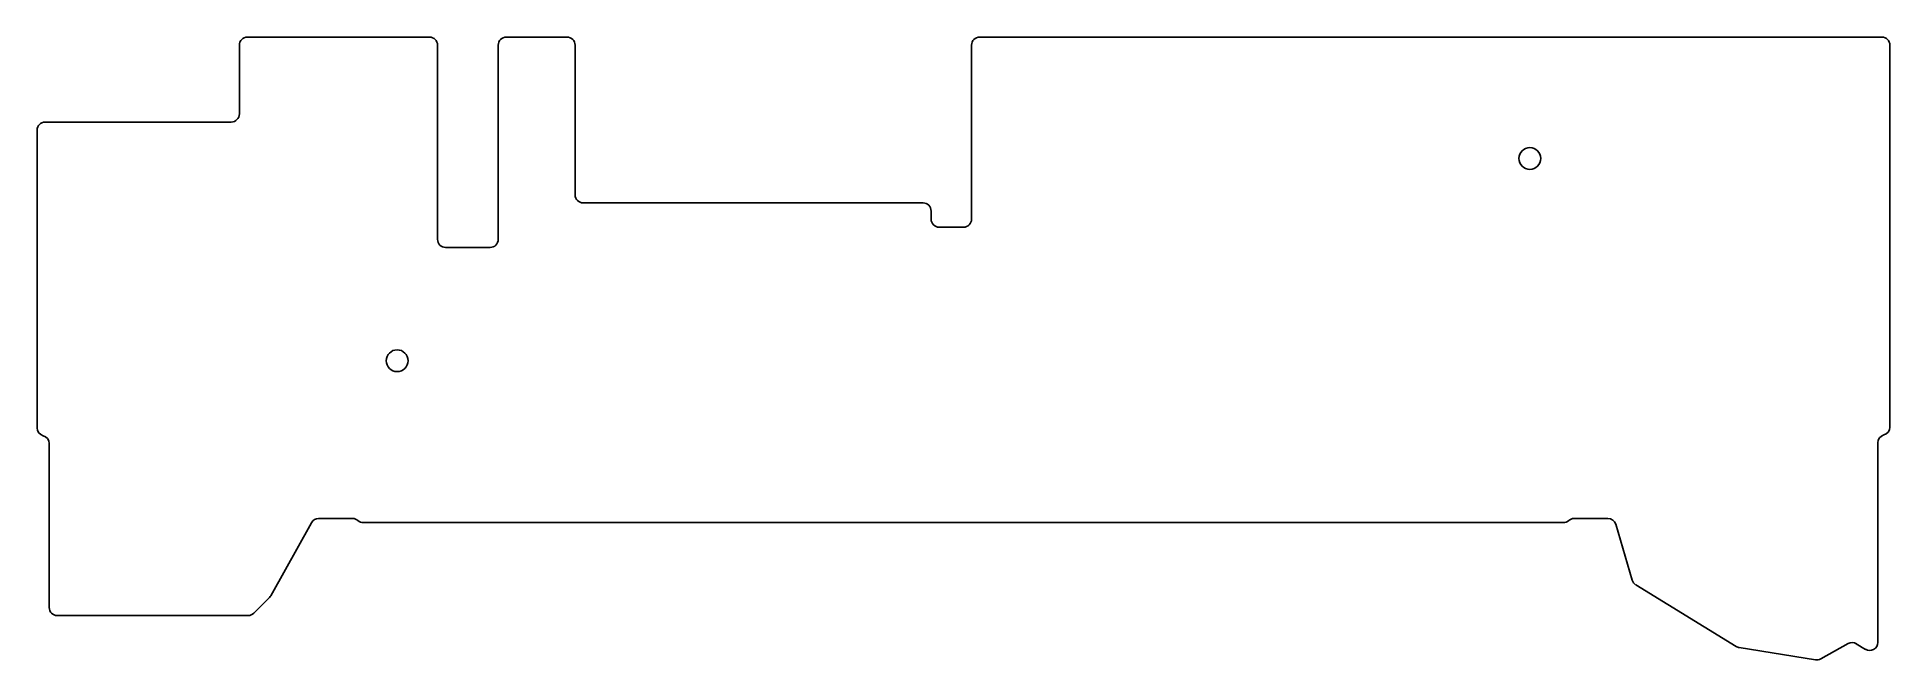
# Model space of a CAD drawing. Header units: millimetres. Extents: x 3 to 461, y -6 to 148.
import ezdxf

# ---------------------------------------------------------------- set-up
doc = ezdxf.new("R2010")
doc.units = ezdxf.units.MM
doc.layers.add('Part__Feature', color=7, linetype='CONTINUOUS')

msp = doc.modelspace()

# ---------------------------------------------------------------- linework, layer by layer
at = {"layer": 'Part__Feature'}
for p, q in [((99.55, 148.32, -458.52), (54.55, 148.32, -458.52)), ((99.55, 148.32, -455.52), (54.55, 148.32, -455.52)), ((99.55, 148.32, -458.52), (54.55, 148.32, -458.52)), ((54.55, 148.32, -458.52), (54.55, 148.32, -455.52)), ((99.55, 148.32, -455.52), (54.55, 148.32, -455.52)), ((54.55, 148.32, -458.52), (54.55, 148.32, -455.52)), ((99.55, 148.32, -458.52), (99.55, 148.32, -455.52)), ((99.55, 148.32, -458.52), (99.55, 148.32, -455.52)), ((133.55, 148.32, -458.52), (118.55, 148.32, -458.52)), ((118.55, 148.32, -455.52), (118.55, 148.32, -458.52)), ((118.55, 148.32, -455.52), (118.55, 148.32, -458.52)), ((133.55, 148.32, -455.52), (118.55, 148.32, -455.52)), ((133.55, 148.32, -458.52), (118.55, 148.32, -458.52)), ((133.55, 148.32, -455.52), (118.55, 148.32, -455.52)), ((133.55, 148.32, -455.52), (133.55, 148.32, -458.52)), ((133.55, 148.32, -455.52), (133.55, 148.32, -458.52)), ((235.55, 148.32, -458.52), (458.55, 148.32, -458.52)), ((458.55, 148.32, -455.52), (235.55, 148.32, -455.52)), ((235.55, 148.32, -458.52), (235.55, 148.32, -455.52)), ((235.55, 148.32, -458.52), (458.55, 148.32, -458.52)), ((235.55, 148.32, -458.52), (235.55, 148.32, -455.52)), ((458.55, 148.32, -455.52), (235.55, 148.32, -455.52)), ((458.55, 148.32, -455.52), (458.55, 148.32, -458.52)), ((458.55, 148.32, -455.52), (458.55, 148.32, -458.52)), ((52.55, 129.32, -458.52), (52.55, 146.32, -458.52)), ((52.55, 146.32, -455.52), (52.55, 129.32, -455.52)), ((52.55, 146.32, -455.52), (52.55, 129.32, -455.52)), ((52.55, 146.32, -458.52), (52.55, 146.32, -455.52)), ((52.55, 129.32, -458.52), (52.55, 146.32, -458.52)), ((52.55, 146.32, -458.52), (52.55, 146.32, -455.52)), ((101.55, 98.32, -458.52), (101.55, 146.32, -458.52)), ((101.55, 146.32, -455.52), (101.55, 146.32, -458.52)), ((101.55, 146.32, -455.52), (101.55, 146.32, -458.52)), ((101.55, 146.32, -455.52), (101.55, 98.32, -455.52)), ((101.55, 98.32, -458.52), (101.55, 146.32, -458.52)), ((101.55, 146.32, -455.52), (101.55, 98.32, -455.52)), ((116.55, 98.32, -458.52), (116.55, 146.32, -458.52)), ((116.55, 146.32, -458.52), (116.55, 146.32, -455.52)), ((116.55, 146.32, -458.52), (116.55, 146.32, -455.52)), ((116.55, 98.32, -458.52), (116.55, 146.32, -458.52)), ((116.55, 146.32, -455.52), (116.55, 98.32, -455.52)), ((116.55, 146.32, -455.52), (116.55, 98.32, -455.52)), ((135.55, 109.32, -458.52), (135.55, 146.32, -458.52)), ((135.55, 109.32, -455.52), (135.55, 146.32, -455.52)), ((135.55, 146.32, -458.52), (135.55, 146.32, -455.52)), ((135.55, 109.32, -458.52), (135.55, 146.32, -458.52)), ((135.55, 146.32, -458.52), (135.55, 146.32, -455.52)), ((135.55, 109.32, -455.52), (135.55, 146.32, -455.52)), ((233.55, 146.32, -458.52), (233.55, 103.32, -458.52)), ((233.55, 146.32, -455.52), (233.55, 103.32, -455.52)), ((233.55, 146.32, -455.52), (233.55, 146.32, -458.52)), ((233.55, 146.32, -458.52), (233.55, 103.32, -458.52)), ((233.55, 146.32, -455.52), (233.55, 103.32, -455.52)), ((233.55, 146.32, -455.52), (233.55, 146.32, -458.52)), ((460.55, 146.32, -458.52), (460.55, 51.91, -458.52)), ((460.55, 51.91, -455.52), (460.55, 146.32, -455.52)), ((460.55, 146.32, -458.52), (460.55, 51.91, -458.52)), ((460.55, 146.32, -458.52), (460.55, 146.32, -455.52)), ((460.55, 51.91, -455.52), (460.55, 146.32, -455.52)), ((460.55, 146.32, -458.52), (460.55, 146.32, -455.52)), ((52.55, 129.32, -455.52), (52.55, 129.32, -458.52)), ((52.55, 129.32, -455.52), (52.55, 129.32, -458.52)), ((2.55, 125.32, -458.52), (2.55, 51.72, -458.52)), ((2.55, 125.32, -455.52), (2.55, 51.72, -455.52)), ((2.55, 125.32, -458.52), (2.55, 125.32, -455.52)), ((2.55, 125.32, -458.52), (2.55, 51.72, -458.52)), ((2.55, 125.32, -455.52), (2.55, 51.72, -455.52)), ((2.55, 125.32, -458.52), (2.55, 125.32, -455.52)), ((4.55, 127.32, -458.52), (50.55, 127.32, -458.52)), ((50.55, 127.32, -455.52), (4.55, 127.32, -455.52)), ((4.55, 127.32, -455.52), (4.55, 127.32, -458.52)), ((50.55, 127.32, -455.52), (4.55, 127.32, -455.52)), ((4.55, 127.32, -458.52), (50.55, 127.32, -458.52)), ((4.55, 127.32, -455.52), (4.55, 127.32, -458.52)), ((50.55, 127.32, -458.52), (50.55, 127.32, -455.52)), ((50.55, 127.32, -458.52), (50.55, 127.32, -455.52)), ((371.55, 121.02, -455.52), (371.55, 121.02, -458.52)), ((371.55, 121.02, -455.52), (371.55, 121.02, -458.52)), ((135.55, 109.32, -455.52), (135.55, 109.32, -458.52)), ((135.55, 109.32, -455.52), (135.55, 109.32, -458.52)), ((137.55, 107.32, -458.52), (221.55, 107.32, -458.52)), ((221.55, 107.32, -455.52), (137.55, 107.32, -455.52)), ((137.55, 107.32, -458.52), (137.55, 107.32, -455.52)), ((137.55, 107.32, -458.52), (221.55, 107.32, -458.52)), ((137.55, 107.32, -458.52), (137.55, 107.32, -455.52)), ((221.55, 107.32, -455.52), (137.55, 107.32, -455.52)), ((221.55, 107.32, -455.52), (221.55, 107.32, -458.52)), ((221.55, 107.32, -455.52), (221.55, 107.32, -458.52)), ((223.55, 105.32, -458.52), (223.55, 103.32, -458.52)), ((223.55, 103.32, -455.52), (223.55, 105.32, -455.52)), ((223.55, 105.32, -458.52), (223.55, 105.32, -455.52)), ((223.55, 105.32, -458.52), (223.55, 103.32, -458.52)), ((223.55, 105.32, -458.52), (223.55, 105.32, -455.52)), ((223.55, 103.32, -455.52), (223.55, 105.32, -455.52)), ((223.55, 103.32, -455.52), (223.55, 103.32, -458.52)), ((223.55, 103.32, -455.52), (223.55, 103.32, -458.52)), ((231.55, 101.32, -458.52), (225.55, 101.32, -458.52)), ((231.55, 101.32, -455.52), (225.55, 101.32, -455.52)), ((231.55, 101.32, -458.52), (225.55, 101.32, -458.52)), ((225.55, 101.32, -458.52), (225.55, 101.32, -455.52)), ((231.55, 101.32, -455.52), (225.55, 101.32, -455.52)), ((225.55, 101.32, -458.52), (225.55, 101.32, -455.52)), ((231.55, 101.32, -455.52), (231.55, 101.32, -458.52)), ((231.55, 101.32, -455.52), (231.55, 101.32, -458.52)), ((233.55, 103.32, -458.52), (233.55, 103.32, -455.52)), ((233.55, 103.32, -458.52), (233.55, 103.32, -455.52)), ((101.55, 98.32, -458.52), (101.55, 98.32, -455.52)), ((101.55, 98.32, -458.52), (101.55, 98.32, -455.52)), ((114.55, 96.32, -458.52), (103.55, 96.32, -458.52)), ((103.55, 96.32, -455.52), (103.55, 96.32, -458.52)), ((103.55, 96.32, -455.52), (103.55, 96.32, -458.52)), ((114.55, 96.32, -455.52), (103.55, 96.32, -455.52)), ((114.55, 96.32, -458.52), (103.55, 96.32, -458.52)), ((114.55, 96.32, -455.52), (103.55, 96.32, -455.52)), ((114.55, 96.32, -458.52), (114.55, 96.32, -455.52)), ((114.55, 96.32, -458.52), (114.55, 96.32, -455.52)), ((116.55, 98.32, -455.52), (116.55, 98.32, -458.52)), ((116.55, 98.32, -455.52), (116.55, 98.32, -458.52)), ((91.55, 71.02, -458.52), (91.55, 71.02, -455.52)), ((91.55, 71.02, -458.52), (91.55, 71.02, -455.52)), ((2.55, 51.72, -458.52), (2.55, 51.72, -455.52)), ((2.55, 51.72, -458.52), (2.55, 51.72, -455.52)), ((460.55, 51.91, -455.52), (460.55, 51.91, -458.52)), ((460.55, 51.91, -455.52), (460.55, 51.91, -458.52)), ((4.05, 49.78, -455.52), (4.05, 49.78, -458.52)), ((4.05, 49.78, -455.52), (4.05, 49.78, -458.52)), ((5.55, 47.84, -458.52), (5.55, 7.32, -458.52)), ((5.55, 47.84, -455.52), (5.55, 7.32, -455.52)), ((5.55, 47.84, -455.52), (5.55, 7.32, -455.52)), ((5.55, 47.84, -455.52), (5.55, 47.84, -458.52)), ((5.55, 47.84, -458.52), (5.55, 7.32, -458.52)), ((5.55, 47.84, -455.52), (5.55, 47.84, -458.52)), ((457.55, 48.03, -458.52), (457.55, -1.31, -458.52)), ((457.55, 48.03, -455.52), (457.55, -1.31, -455.52)), ((457.55, 48.03, -458.52), (457.55, 48.03, -455.52)), ((457.55, 48.03, -458.52), (457.55, -1.31, -458.52)), ((457.55, 48.03, -458.52), (457.55, 48.03, -455.52)), ((457.55, 48.03, -455.52), (457.55, -1.31, -455.52)), ((459.05, 49.97, -455.52), (459.05, 49.97, -458.52)), ((459.05, 49.97, -455.52), (459.05, 49.97, -458.52)), ((70.39, 28.29, -458.52), (60.36, 10.24, -458.52)), ((60.36, 10.24, -455.52), (70.39, 28.29, -455.52)), ((70.39, 28.29, -458.52), (60.36, 10.24, -458.52)), ((60.36, 10.24, -455.52), (70.39, 28.29, -455.52)), ((70.39, 28.29, -458.52), (70.39, 28.29, -455.52)), ((70.39, 28.29, -458.52), (70.39, 28.29, -455.52)), ((80.55, 29.32, -458.52), (72.14, 29.32, -458.52)), ((72.14, 29.32, -455.52), (80.55, 29.32, -455.52)), ((72.14, 29.32, -455.52), (80.55, 29.32, -455.52)), ((72.14, 29.32, -458.52), (72.14, 29.32, -455.52)), ((80.55, 29.32, -458.52), (72.14, 29.32, -458.52)), ((72.14, 29.32, -458.52), (72.14, 29.32, -455.52)), ((80.55, 29.32, -458.52), (80.55, 29.32, -455.52)), ((80.55, 29.32, -458.52), (80.55, 29.32, -455.52)), ((81.87, 28.82, -455.52), (81.87, 28.82, -458.52)), ((81.87, 28.82, -455.52), (81.87, 28.82, -458.52)), ((83.2, 28.32, -458.52), (379.82, 28.32, -458.52)), ((379.82, 28.32, -455.52), (83.2, 28.32, -455.52)), ((83.2, 28.32, -458.52), (83.2, 28.32, -455.52)), ((83.2, 28.32, -458.52), (83.2, 28.32, -455.52)), ((83.2, 28.32, -458.52), (379.82, 28.32, -458.52)), ((379.82, 28.32, -455.52), (83.2, 28.32, -455.52)), ((379.82, 28.32, -455.52), (379.82, 28.32, -458.52)), ((379.82, 28.32, -455.52), (379.82, 28.32, -458.52)), ((381.14, 28.82, -455.52), (381.14, 28.82, -458.52)), ((381.14, 28.82, -455.52), (381.14, 28.82, -458.52)), ((390.85, 29.32, -458.52), (382.46, 29.32, -458.52)), ((382.46, 29.32, -455.52), (390.85, 29.32, -455.52)), ((382.46, 29.32, -458.52), (382.46, 29.32, -455.52)), ((390.85, 29.32, -458.52), (382.46, 29.32, -458.52)), ((382.46, 29.32, -455.52), (390.85, 29.32, -455.52)), ((382.46, 29.32, -458.52), (382.46, 29.32, -455.52)), ((390.85, 29.32, -455.52), (390.85, 29.32, -458.52)), ((390.85, 29.32, -455.52), (390.85, 29.32, -458.52)), ((396.82, 14.08, -458.52), (392.77, 27.89, -458.52)), ((392.77, 27.89, -455.52), (396.82, 14.08, -455.52)), ((392.77, 27.89, -455.52), (396.82, 14.08, -455.52)), ((392.77, 27.89, -455.52), (392.77, 27.89, -458.52)), ((396.82, 14.08, -458.52), (392.77, 27.89, -458.52)), ((392.77, 27.89, -455.52), (392.77, 27.89, -458.52)), ((396.82, 14.08, -455.52), (396.82, 14.08, -458.52)), ((396.82, 14.08, -455.52), (396.82, 14.08, -458.52)), ((60.03, 9.8, -458.52), (56.14, 5.91, -458.52)), ((56.14, 5.91, -455.52), (60.03, 9.8, -455.52)), ((60.03, 9.8, -458.52), (56.14, 5.91, -458.52)), ((56.14, 5.91, -455.52), (60.03, 9.8, -455.52)), ((60.03, 9.8, -455.52), (60.03, 9.8, -458.52)), ((60.03, 9.8, -455.52), (60.03, 9.8, -458.52)), ((60.36, 10.24, -458.52), (60.36, 10.24, -455.52)), ((60.36, 10.24, -458.52), (60.36, 10.24, -455.52)), ((422.57, -2.29, -458.52), (397.7, 12.94, -458.52)), ((397.7, 12.94, -455.52), (422.57, -2.29, -455.52)), ((397.7, 12.94, -458.52), (397.7, 12.94, -455.52)), ((422.57, -2.29, -458.52), (397.7, 12.94, -458.52)), ((397.7, 12.94, -455.52), (422.57, -2.29, -455.52)), ((397.7, 12.94, -458.52), (397.7, 12.94, -455.52)), ((5.55, 7.32, -455.52), (5.55, 7.32, -458.52)), ((5.55, 7.32, -455.52), (5.55, 7.32, -458.52)), ((54.72, 5.32, -458.52), (7.55, 5.32, -458.52)), ((7.55, 5.32, -455.52), (54.72, 5.32, -455.52)), ((7.55, 5.32, -458.52), (7.55, 5.32, -455.52)), ((7.55, 5.32, -458.52), (7.55, 5.32, -455.52)), ((54.72, 5.32, -458.52), (7.55, 5.32, -458.52)), ((7.55, 5.32, -455.52), (54.72, 5.32, -455.52)), ((54.72, 5.32, -455.52), (54.72, 5.32, -458.52)), ((54.72, 5.32, -455.52), (54.72, 5.32, -458.52)), ((56.14, 5.91, -458.52), (56.14, 5.91, -455.52)), ((56.14, 5.91, -458.52), (56.14, 5.91, -455.52)), ((422.57, -2.29, -455.52), (422.57, -2.29, -458.52)), ((422.57, -2.29, -455.52), (422.57, -2.29, -458.52)), ((442.14, -5.61, -458.52), (423.29, -2.56, -458.52)), ((423.29, -2.56, -455.52), (442.14, -5.61, -455.52)), ((423.29, -2.56, -458.52), (423.29, -2.56, -455.52)), ((442.14, -5.61, -458.52), (423.29, -2.56, -458.52)), ((423.29, -2.56, -455.52), (442.14, -5.61, -455.52)), ((423.29, -2.56, -458.52), (423.29, -2.56, -455.52)), ((450.22, -1.59, -458.52), (443.44, -5.38, -458.52)), ((443.44, -5.38, -455.52), (450.22, -1.59, -455.52)), ((450.22, -1.59, -458.52), (443.44, -5.38, -458.52)), ((443.44, -5.38, -455.52), (450.22, -1.59, -455.52)), ((450.22, -1.59, -455.52), (450.22, -1.59, -458.52)), ((450.22, -1.59, -455.52), (450.22, -1.59, -458.52)), ((454.5, -3.02, -458.52), (452.24, -1.63, -458.52)), ((452.24, -1.63, -455.52), (454.5, -3.02, -455.52)), ((452.24, -1.63, -458.52), (452.24, -1.63, -455.52)), ((454.5, -3.02, -458.52), (452.24, -1.63, -458.52)), ((452.24, -1.63, -455.52), (454.5, -3.02, -455.52)), ((452.24, -1.63, -458.52), (452.24, -1.63, -455.52)), ((454.5, -3.02, -455.52), (454.5, -3.02, -458.52)), ((454.5, -3.02, -455.52), (454.5, -3.02, -458.52)), ((457.55, -1.31, -458.52), (457.55, -1.31, -455.52)), ((457.55, -1.31, -458.52), (457.55, -1.31, -455.52)), ((442.14, -5.61, -455.52), (442.14, -5.61, -458.52)), ((442.14, -5.61, -455.52), (442.14, -5.61, -458.52)), ((443.44, -5.38, -458.52), (443.44, -5.38, -455.52)), ((443.44, -5.38, -458.52), (443.44, -5.38, -455.52))]:
    msp.add_line(p, q, dxfattribs=at)
for centre in [(371.55, 118.32, -458.52), (371.55, 118.32, -455.52), (371.55, 118.32, -458.52), (371.55, 118.32, -455.52), (91.55, 68.32, -458.52), (91.55, 68.32, -455.52), (91.55, 68.32, -458.52), (91.55, 68.32, -455.52)]:
    msp.add_circle(centre, 2.7, dxfattribs=at)
for centre, start, end in [((54.55, 146.32, -458.52), 90, -180), ((54.55, 146.32, -455.52), 90, -180), ((54.55, 146.32, -458.52), 90, -180), ((54.55, 146.32, -455.52), 90, -180), ((99.55, 146.32, -458.52), 0, 90), ((99.55, 146.32, -455.52), 0, 90), ((99.55, 146.32, -458.52), 0, 90), ((99.55, 146.32, -455.52), 0, 90), ((118.55, 146.32, -458.52), 90, -180), ((118.55, 146.32, -455.52), 90, -180), ((118.55, 146.32, -458.52), 90, -180), ((118.55, 146.32, -455.52), 90, -180), ((133.55, 146.32, -458.52), 0, 90), ((133.55, 146.32, -455.52), 0, 90), ((133.55, 146.32, -458.52), 0, 90), ((133.55, 146.32, -455.52), 0, 90), ((235.55, 146.32, -458.52), 90, -180), ((235.55, 146.32, -455.52), 90, -180), ((235.55, 146.32, -458.52), 90, -180), ((235.55, 146.32, -455.52), 90, -180), ((458.55, 146.32, -458.52), 0, 90), ((458.55, 146.32, -455.52), 0, 90), ((458.55, 146.32, -458.52), 0, 90), ((458.55, 146.32, -455.52), 0, 90), ((50.55, 129.32, -458.52), -90, 0), ((50.55, 129.32, -455.52), -90, 0), ((50.55, 129.32, -455.52), -90, 0), ((50.55, 129.32, -458.52), -90, 0), ((4.55, 125.32, -458.52), 90, -180), ((4.55, 125.32, -455.52), 90, -180), ((4.55, 125.32, -458.52), 90, -180), ((4.55, 125.32, -455.52), 90, -180), ((137.55, 109.32, -458.52), -180, -90), ((137.55, 109.32, -455.52), -180, -90), ((137.55, 109.32, -455.52), -180, -90), ((137.55, 109.32, -458.52), -180, -90), ((221.55, 105.32, -458.52), 0, 90), ((221.55, 105.32, -455.52), 0, 90), ((221.55, 105.32, -458.52), 0, 90), ((221.55, 105.32, -455.52), 0, 90), ((225.55, 103.32, -458.52), -180, -90), ((225.55, 103.32, -455.52), -180, -90), ((225.55, 103.32, -455.52), -180, -90), ((225.55, 103.32, -458.52), -180, -90), ((231.55, 103.32, -458.52), -90, 0), ((231.55, 103.32, -455.52), -90, 0), ((231.55, 103.32, -455.52), -90, 0), ((231.55, 103.32, -458.52), -90, 0), ((103.55, 98.32, -458.52), -180, -90), ((103.55, 98.32, -455.52), -180, -90), ((103.55, 98.32, -458.52), -180, -90), ((103.55, 98.32, -455.52), -180, -90), ((114.55, 98.32, -458.52), -90, 0), ((114.55, 98.32, -458.52), -90, 0), ((114.55, 98.32, -455.52), -90, 0), ((114.55, 98.32, -455.52), -90, 0), ((4.55, 51.72, -458.52), -180, -104.4775), ((4.55, 51.72, -455.52), -180, -104.4775), ((4.55, 51.72, -458.52), -180, -104.4775), ((4.55, 51.72, -455.52), -180, -104.4775), ((458.55, 51.91, -458.52), -75.5225, 0), ((458.55, 51.91, -455.52), -75.5225, 0), ((458.55, 51.91, -458.52), -75.5225, 0), ((458.55, 51.91, -455.52), -75.5225, 0), ((3.55, 47.84, -458.52), 0, 75.5225), ((3.55, 47.84, -455.52), 0, 75.5225), ((3.55, 47.84, -455.52), 0, 75.5225), ((3.55, 47.84, -458.52), 0, 75.5225), ((459.55, 48.03, -458.52), 104.4775, -180), ((459.55, 48.03, -455.52), 104.4775, -180), ((459.55, 48.03, -455.52), 104.4775, -180), ((459.55, 48.03, -458.52), 104.4775, -180), ((72.14, 27.32, -458.52), 90, 150.9454), ((72.14, 27.32, -455.52), 90, 150.9454), ((72.14, 27.32, -458.52), 90, 150.9454), ((72.14, 27.32, -455.52), 90, 150.9454), ((80.55, 27.32, -458.52), 48.5901, 90), ((80.55, 27.32, -455.52), 48.5901, 90), ((80.55, 27.32, -458.52), 48.5901, 90), ((80.55, 27.32, -455.52), 48.5901, 90), ((83.2, 30.32, -458.52), -131.4099, -90), ((83.2, 30.32, -455.52), -131.4099, -90), ((83.2, 30.32, -458.52), -131.4099, -90), ((83.2, 30.32, -455.52), -131.4099, -90), ((379.82, 30.32, -458.52), -90, -48.5904), ((379.82, 30.32, -455.52), -90, -48.5904), ((379.82, 30.32, -455.52), -90, -48.5904), ((379.82, 30.32, -458.52), -90, -48.5904), ((382.46, 27.32, -458.52), 90, 131.4096), ((382.46, 27.32, -455.52), 90, 131.4096), ((382.46, 27.32, -458.52), 90, 131.4096), ((382.46, 27.32, -455.52), 90, 131.4096), ((390.85, 27.32, -458.52), 16.348, 90), ((390.85, 27.32, -455.52), 16.348, 90), ((390.85, 27.32, -455.52), 16.348, 90), ((390.85, 27.32, -458.52), 16.348, 90), ((398.74, 14.65, -458.52), -163.652, -121.4876), ((398.74, 14.65, -455.52), -163.652, -121.4876), ((398.74, 14.65, -458.52), -163.652, -121.4876), ((398.74, 14.65, -455.52), -163.652, -121.4876), ((58.61, 11.22, -458.52), -45, -29.0546), ((58.61, 11.22, -455.52), -45, -29.0546), ((58.61, 11.22, -455.52), -45, -29.0546), ((58.61, 11.22, -458.52), -45, -29.0546), ((7.55, 7.32, -458.52), -180, -90), ((7.55, 7.32, -455.52), -180, -90), ((7.55, 7.32, -455.52), -180, -90), ((7.55, 7.32, -458.52), -180, -90), ((54.72, 7.32, -458.52), -90, -45), ((54.72, 7.32, -455.52), -90, -45), ((54.72, 7.32, -455.52), -90, -45), ((54.72, 7.32, -458.52), -90, -45), ((423.61, -0.59, -458.52), -121.4876, -99.1906), ((423.61, -0.59, -455.52), -121.4876, -99.1906), ((423.61, -0.59, -458.52), -121.4876, -99.1906), ((423.61, -0.59, -455.52), -121.4876, -99.1906), ((451.2, -3.33, -458.52), 58.4486, 119.2243), ((451.2, -3.33, -455.52), 58.4486, 119.2243), ((451.2, -3.33, -455.52), 58.4486, 119.2243), ((451.2, -3.33, -458.52), 58.4486, 119.2243), ((455.55, -1.31, -458.52), -121.5514, 0), ((455.55, -1.31, -455.52), -121.5514, 0), ((455.55, -1.31, -458.52), -121.5514, 0), ((455.55, -1.31, -455.52), -121.5514, 0), ((442.46, -3.64, -458.52), -99.1906, -60.7757), ((442.46, -3.64, -455.52), -99.1906, -60.7757), ((442.46, -3.64, -458.52), -99.1906, -60.7757), ((442.46, -3.64, -455.52), -99.1906, -60.7757)]:
    msp.add_arc(centre, 2, start, end, dxfattribs=at)

doc.saveas('drawing.dxf')
